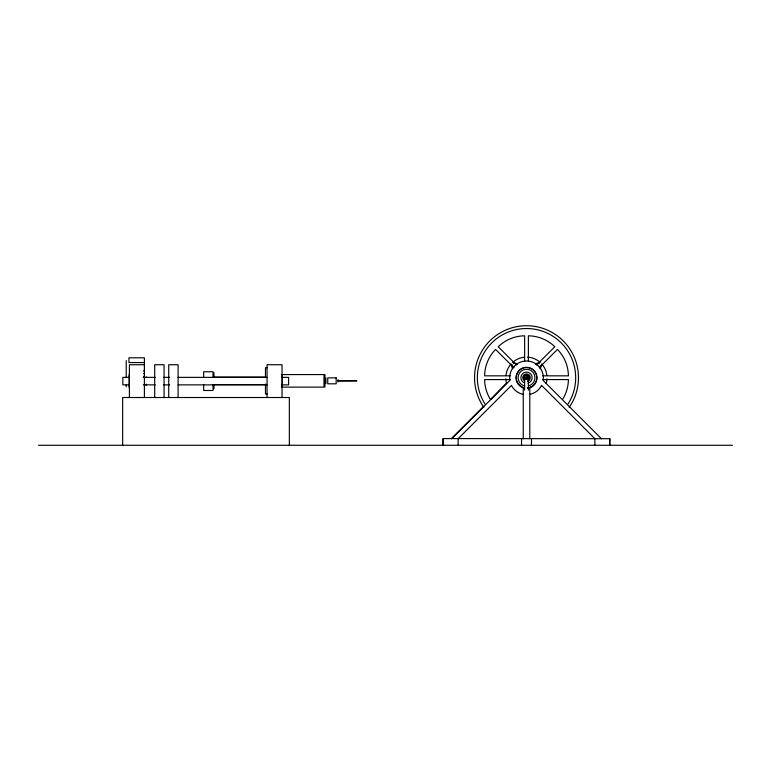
<?xml version="1.0" encoding="UTF-8"?>
<svg xmlns="http://www.w3.org/2000/svg" width="771" height="771" viewBox="0 0 771 771"><rect width="100%" height="100%" fill="white"/><g stroke="black" fill="none" stroke-linecap="round" stroke-linejoin="round"><path stroke-width="1.16" d="M546.167 383.409L546.321 383.033A20.605 20.605 0 0 0 546.996 378.773M451.507 438.574L483.754 406.317M490.549 399.532L506.518 383.033A20.605 20.605 0 0 1 505.843 378.773M451.594 438.709L509.988 380.325L509.66 377.848A16.856 16.856 0 0 1 526.516 360.992A16.856 16.856 0 0 1 543.372 377.848L543.044 380.325L601.428 438.709M536.606 364.962L554.812 346.757A38.521 38.521 0 0 0 528.386 335.809L528.386 361.56M525.726 378.397L527.807 376.315M539.247 367.613L557.462 349.408A38.521 38.521 0 0 1 568.41 375.834L542.659 375.834M527.412 388.17L531.73 386.888M529.793 394.27L530.872 394.126A16.856 16.856 0 0 0 541.107 386.271L541.502 385.336L594.875 438.709L594.875 445.272M144.389 362.553L128.94 362.553L128.94 357.802L144.389 357.802L144.389 397.508M144.389 364.731L129.403 364.731L129.403 397.508M267.065 367.728L265.475 367.728L265.475 377.703M143.454 370.918L144.389 370.918M143.637 373.723L144.389 373.723M281.299 374.571L323.993 374.571L323.993 387.119L281.299 387.119M510.373 375.834L484.622 375.834A38.521 38.521 0 0 1 495.57 349.408L513.775 367.613M143.454 376.537L144.389 376.537M213.962 377.096L265.34 377.096M128.853 377.376L122.849 377.376L122.849 384.864L128.853 384.864M143.271 377.376L155.279 377.376M163.683 377.376L169.697 377.376M178.101 377.376L266.978 377.376M281.396 377.376L288.605 377.376L288.605 384.864L281.396 384.864M524.637 379.303L528.386 379.303M510.373 379.573L484.622 379.573A38.521 38.521 0 0 0 490.019 398.771M542.659 379.573L568.41 379.573A38.521 38.521 0 0 1 563.003 398.771M213.962 384.584L265.34 384.584M143.271 384.864L155.279 384.864M163.683 384.864L169.697 384.864M178.101 384.864L266.978 384.864M527.605 388.285L529.793 388.285L529.793 438.709M267.065 393.952L265.475 393.952L265.475 384.006M443.701 445.127L443.074 445.127L443.074 438.574L609.851 438.709L609.851 445.272M609.601 445.127L609.765 438.574M38.55 445.272L732.45 445.272M338.045 381.125L356.906 380.97M338.045 380.556L356.53 380.614M523.239 394.27L522.15 394.126A16.856 16.856 0 0 1 511.915 386.271L511.53 385.336L458.157 438.709L458.157 445.272M516.425 364.962L498.211 346.757A38.521 38.521 0 0 1 524.637 335.809L524.637 361.56M531.479 438.709L531.479 445.272M528.386 390.145L528.386 375.564L524.637 375.564L524.637 390.145M523.239 388.285L523.239 438.709M521.543 438.709L521.543 445.272M443.171 438.709L443.171 445.272M338.045 379.679L338.045 382.002M325.873 378.031L325.873 383.65M324.938 374.571L324.938 387.119M289.347 445.272L289.347 397.508L122.656 397.508L122.656 445.272M282.331 375.246L282.331 387.167M282.041 397.508L282.041 364.731L267.065 364.731L267.065 397.508M213.962 372.885L213.962 376.865M213.962 384.825L213.962 388.806M213.027 377.607L213.027 371.757L203.669 371.757L203.669 377.607M213.027 384.633L213.027 390.483L203.669 390.483L203.669 384.633M178.101 397.508L178.101 364.731L168.733 364.731L168.733 397.508M164.059 397.508L164.059 364.731L154.692 364.731L154.692 397.508M146.259 376.817L146.259 377.395M146.259 384.17L146.259 385.433M129.123 374.475L129.123 387.774M126.222 360.616L126.222 377.115M126.222 385.076L126.222 386.83M524.656 379.554A2.621 2.621 0 0 1 524.829 375.699A2.621 2.621 0 0 1 528.665 376.2A2.621 2.621 0 0 1 527.827 379.978M527.509 376.711A1.407 1.407 0 0 1 527.73 378.407M524.637 380.951A3.749 3.749 0 0 1 523.866 375.053A3.749 3.749 0 0 1 529.754 375.834A3.749 3.749 0 0 1 527.48 381.327M505.93 375.554A20.605 20.605 0 0 1 511.115 363.912M512.628 362.399A20.605 20.605 0 0 1 524.27 357.214M527.489 357.127A20.605 20.605 0 0 1 540.211 362.399M541.724 363.912A20.605 20.605 0 0 1 546.909 375.554M529.214 387.929A10.437 10.437 0 0 0 536.597 380.546L536.953 377.848A10.437 10.437 0 0 0 526.516 367.401A10.437 10.437 0 0 0 516.069 377.848L516.425 380.546A10.437 10.437 0 0 0 523.808 387.929M523.846 387.649A10.302 10.302 0 0 1 518.43 371.314A10.302 10.302 0 0 1 535.585 372.817A10.302 10.302 0 0 1 527.412 387.967M485.007 404.043A49.161 49.161 0 0 1 494.384 340.483A49.161 49.161 0 0 1 558.638 340.483A49.161 49.161 0 0 1 568.025 404.043M540.837 365.599A3.277 3.277 0 0 1 539.989 368.769M535.363 364.134A3.277 3.277 0 0 1 539.315 363.613M512.85 368.769A3.277 3.277 0 0 1 512.32 364.808M513.525 363.613A3.277 3.277 0 0 1 517.476 364.134M537.291 365.001A1.494 1.494 0 0 1 537.676 364.953M513.862 367.198A1.494 1.494 0 0 1 513.669 366.447M524.328 385.847A8.423 8.423 0 0 1 519.606 372.875A8.423 8.423 0 0 1 533.416 372.875A8.423 8.423 0 0 1 528.694 385.847M523.702 382.57A5.619 5.619 0 0 1 522.536 373.733A5.619 5.619 0 0 1 531.383 374.899A5.619 5.619 0 0 1 527.971 383.129M483.831 407.367A51.975 51.975 0 0 1 492.004 338.835A51.975 51.975 0 0 1 561.018 338.835A51.975 51.975 0 0 1 569.191 407.367M525.793 377.241C526.709 380.103 528.01 375.217 525.793 377.241M336.175 377.867L327.742 377.867L327.742 383.813L336.175 383.813L336.175 377.867"/></g></svg>
